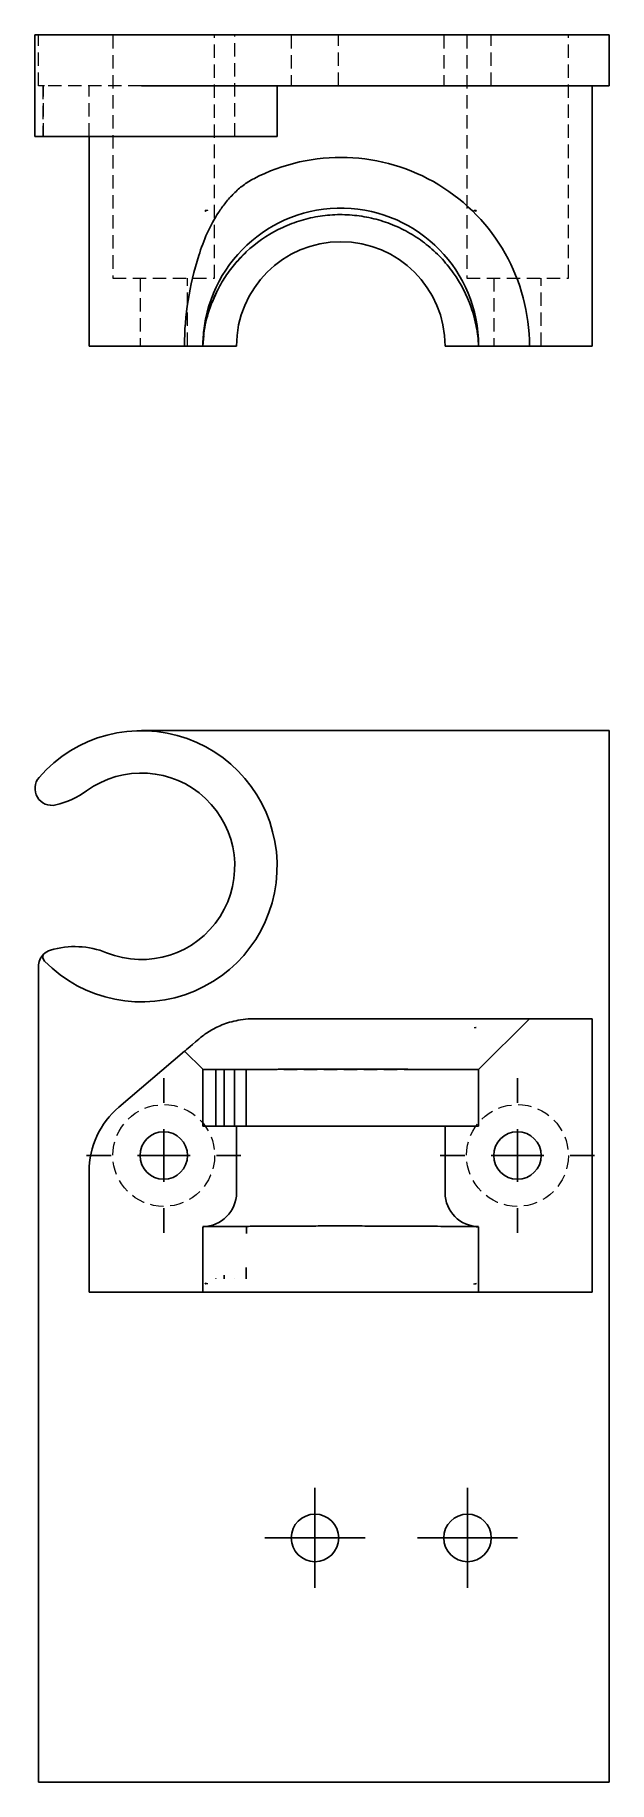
# Model space of a CAD drawing. Header units: millimetres. Extents: x 56 to 238, y 7 to 173.
# Drawn here: x 55.7 to 110.3, y 7 to 173.2 of the extents above.
import ezdxf

# ---------------------------------------------------------------- set-up
doc = ezdxf.new("R2010")
doc.units = ezdxf.units.MM
doc.linetypes.add('HIDDEN', pattern=[1.905, 1.27, -0.635])
doc.layers.add('10', color=7, linetype='Continuous')

# ---------------------------------------------------------------- blocks, each defined once
blk = doc.blocks.new('SW_CENTERMARKSYMBOL_0')
at = {"layer": '10', "color": 0}
for p, q in [((0, 5), (0, 7.34)), ((0, 0), (0, 2.5)), ((-5, 0), (-7.34, 0)), ((0, 0), (-2.5, 0)), ((0, 0), (0, -2.5)), ((0, 0), (2.5, 0)), ((5, 0), (7.34, 0)), ((0, -5), (0, -7.34))]:
    blk.add_line(p, q, dxfattribs=at)
blk = doc.blocks.new('SW_CENTERMARKSYMBOL_1')
at = {"layer": '10', "color": 0}
for p, q in [((0, 5), (0, 7.34)), ((0, 0), (0, 2.5)), ((-5, 0), (-7.34, 0)), ((0, 0), (-2.5, 0)), ((0, 0), (0, -2.5)), ((0, 0), (2.5, 0)), ((5, 0), (7.34, 0)), ((0, -5), (0, -7.34))]:
    blk.add_line(p, q, dxfattribs=at)
blk = doc.blocks.new('SW_CENTERMARKSYMBOL_2')
at = {"layer": '10', "color": 0}
for p, q in [((0, 2.5), (0, 4.76)), ((0, 0), (0, 2.5)), ((-2.5, 0), (-4.76, 0)), ((0, 0), (-2.5, 0)), ((0, 0), (0, -2.5)), ((0, 0), (2.5, 0)), ((2.5, 0), (4.76, 0)), ((0, -2.5), (0, -4.76))]:
    blk.add_line(p, q, dxfattribs=at)
blk = doc.blocks.new('SW_CENTERMARKSYMBOL_3')
at = {"layer": '10', "color": 0}
for p, q in [((0, 2.5), (0, 4.76)), ((0, 0), (0, 2.5)), ((-2.5, 0), (-4.76, 0)), ((0, 0), (-2.5, 0)), ((0, 0), (0, -2.5)), ((0, 0), (2.5, 0)), ((2.5, 0), (4.76, 0)), ((0, -2.5), (0, -4.76))]:
    blk.add_line(p, q, dxfattribs=at)

msp = doc.modelspace()

# ---------------------------------------------------------------- linework, layer by layer
at = {"color": 7, "linetype": 'Continuous', "lineweight": 25}
for p, q in [((55.7, 173.16), (55.7, 163.49)), ((55.7, 173.16), (56.09, 173.16)), ((56.09, 173.16), (65.83, 173.16)), ((65.83, 173.16), (110.3, 173.16)), ((110.3, 168.33), (110.3, 173.16)), ((65.83, 168.33), (110.3, 168.33)), ((78.73, 163.49), (78.73, 168.33)), ((108.69, 168.33), (108.69, 143.58)), ((56.09, 163.49), (55.7, 163.49)), ((56.09, 163.49), (78.73, 163.49)), ((60.85, 143.58), (60.85, 163.49)), ((74.67, 151.33), (74.67, 151.33)), ((74.67, 151.33), (74.67, 151.33)), ((75.8, 152.53), (75.8, 152.53)), ((75.8, 152.53), (75.8, 152.53)), ((73.7, 150.01), (73.7, 150.01)), ((73.7, 150), (73.7, 150.01)), ((72.9, 148.57), (72.9, 148.57)), ((72.9, 148.57), (72.9, 148.57)), ((63.69, 143.58), (60.85, 143.58)), ((63.69, 143.58), (69.92, 143.58)), ((71.65, 143.58), (69.92, 143.58)), ((74.87, 143.58), (71.65, 143.58)), ((94.7, 143.58), (97.9, 143.58)), ((97.9, 143.58), (102.73, 143.58)), ((108.69, 143.58), (102.73, 143.58)), ((65.83, 107), (110.3, 107)), ((110.3, 107), (110.3, 7)), ((56.02, 7), (56.02, 84.57)), ((102.73, 79.59), (76.5, 79.59)), ((97.9, 74.76), (102.73, 79.59)), ((108.69, 79.59), (102.73, 79.59)), ((108.69, 53.58), (108.69, 79.59)), ((63.69, 71.2), (69.92, 76.51)), ((71.65, 74.79), (69.92, 76.51)), ((71.65, 74.79), (71.65, 69.37)), ((72.9, 74.76), (72.9, 74.76)), ((72.9, 74.76), (72.9, 74.76)), ((72.9, 74.76), (72.9, 69.37)), ((72.9, 74.76), (72.9, 69.37)), ((72.9, 69.37), (72.9, 74.76)), ((73.7, 74.76), (73.7, 74.76)), ((73.7, 74.76), (73.7, 74.76)), ((73.7, 74.76), (73.7, 69.37)), ((73.7, 74.76), (73.7, 69.37)), ((73.7, 69.37), (73.7, 74.76)), ((74.67, 74.77), (74.67, 74.77)), ((74.67, 74.77), (74.67, 74.77)), ((74.67, 74.77), (74.67, 69.37)), ((74.67, 74.77), (74.67, 69.37)), ((74.67, 69.37), (74.67, 74.77)), ((75.8, 69.37), (75.8, 74.77)), ((75.8, 74.77), (75.8, 74.77)), ((75.8, 74.77), (75.8, 74.77)), ((75.8, 74.77), (75.8, 69.37)), ((75.8, 69.37), (75.8, 74.77)), ((97.9, 74.76), (97.89, 74.76)), ((97.9, 69.37), (97.9, 74.76)), ((74.87, 69.37), (71.65, 69.37)), ((94.7, 69.37), (74.87, 69.37)), ((74.87, 63.05), (74.87, 69.37)), ((94.7, 63.05), (94.7, 69.37)), ((94.7, 69.37), (97.9, 69.37)), ((60.85, 53.58), (60.85, 65.06)), ((71.65, 59.82), (71.65, 53.58)), ((75.83, 59.85), (75.83, 59.85)), ((75.83, 59.85), (75.83, 59.85)), ((75.83, 59.85), (75.83, 59.18)), ((97.9, 53.58), (97.9, 59.82)), ((72.9, 54.86), (72.9, 54.88)), ((72.9, 54.88), (72.9, 54.86)), ((72.9, 54.86), (72.9, 54.86)), ((72.9, 54.86), (72.9, 54.86)), ((73.69, 55.21), (73.7, 54.86)), ((73.7, 54.89), (73.7, 54.86)), ((73.7, 54.86), (73.7, 54.86)), ((73.7, 54.86), (73.7, 54.86)), ((73.7, 54.86), (73.7, 54.86)), ((74.67, 54.87), (74.67, 54.86)), ((74.67, 54.86), (74.67, 54.87)), ((74.67, 54.86), (74.67, 54.87)), ((74.67, 54.87), (74.67, 54.86)), ((75.8, 55.93), (75.8, 54.86)), ((75.8, 54.9), (75.8, 54.86)), ((75.8, 54.86), (75.8, 54.86)), ((71.65, 53.58), (60.85, 53.58)), ((97.9, 53.58), (71.65, 53.58)), ((108.69, 53.58), (97.9, 53.58)), ((110.3, 7), (56.02, 7))]:
    msp.add_line(p, q, dxfattribs=at)
at = {"color": 7, "linetype": 'HIDDEN', "lineweight": 18}
for p, q in [((56.02, 168.33), (56.02, 173.16)), ((63.11, 173.16), (63.11, 150.03)), ((72.79, 150.03), (72.79, 173.16)), ((74.7, 163.49), (74.7, 173.16)), ((80.07, 173.16), (80.07, 168.33)), ((84.58, 168.33), (84.58, 173.16)), ((94.58, 173.16), (94.58, 168.33)), ((96.76, 173.16), (96.76, 150.03)), ((99.1, 168.33), (99.1, 173.16)), ((106.43, 150.03), (106.43, 173.16)), ((56.52, 168.33), (56.02, 168.33)), ((56.45, 168.33), (56.45, 163.49)), ((56.52, 163.49), (56.52, 168.33)), ((56.61, 168.33), (56.52, 168.33)), ((65.83, 168.33), (56.61, 168.33)), ((60.85, 163.49), (60.85, 168.33)), ((71.9, 156.48), (71.9, 156.45)), ((72.14, 156.48), (71.9, 156.48)), ((71.92, 156.4), (71.9, 156.45)), ((71.9, 156.39), (71.9, 156.45)), ((71.9, 156.39), (71.92, 156.4)), ((72.14, 156.48), (71.92, 156.4)), ((97.4, 156.48), (97.48, 156.48)), ((97.4, 156.48), (97.62, 156.4)), ((97.48, 156.48), (97.63, 156.42)), ((97.65, 156.48), (97.48, 156.48)), ((97.62, 156.4), (97.63, 156.42)), ((97.62, 156.4), (97.65, 156.39)), ((97.65, 156.45), (97.63, 156.42)), ((97.65, 156.42), (97.63, 156.42)), ((97.65, 156.48), (97.65, 156.42)), ((97.65, 156.39), (97.65, 156.42)), ((75.83, 152.57), (74.5, 151.1)), ((74.67, 151.34), (74.67, 151.33)), ((74.67, 151.33), (74.67, 151.33)), ((75.8, 152.54), (75.8, 152.53)), ((75.83, 152.57), (75.83, 152.57)), ((75.83, 152.57), (75.83, 152.57)), ((75.83, 152.57), (75.83, 152.56)), ((63.11, 150.03), (72.79, 150.03)), ((65.69, 150.03), (65.69, 143.58)), ((70.21, 143.58), (70.21, 150.03)), ((73.71, 150.02), (73.66, 149.94)), ((73.69, 150), (73.7, 150.01)), ((73.7, 150.01), (73.7, 150.01)), ((96.76, 150.03), (106.43, 150.03)), ((99.34, 150.03), (99.34, 143.58)), ((103.85, 143.58), (103.85, 150.03)), ((73.06, 148.86), (72.35, 147.18)), ((72.9, 148.57), (72.9, 148.57)), ((72.9, 148.57), (72.9, 148.57)), ((71.75, 144.59), (71.65, 143.58)), ((97.48, 78.78), (97.63, 78.78)), ((97.48, 78.78), (97.65, 78.75)), ((97.65, 78.78), (97.63, 78.78)), ((97.65, 78.76), (97.63, 78.78)), ((97.65, 78.76), (97.65, 78.78)), ((97.65, 78.76), (97.65, 78.75)), ((71.68, 74.76), (71.75, 74.76)), ((71.75, 74.76), (97.89, 74.76)), ((71.9, 54.44), (71.9, 54.43)), ((72.14, 54.39), (71.9, 54.44)), ((71.9, 54.39), (71.9, 54.43)), ((71.92, 54.39), (71.9, 54.43)), ((71.9, 54.39), (71.92, 54.39)), ((72.14, 54.39), (71.92, 54.39)), ((97.4, 54.39), (97.65, 54.44)), ((97.4, 54.39), (97.62, 54.39)), ((97.62, 54.39), (97.65, 54.43)), ((97.62, 54.39), (97.65, 54.39)), ((97.65, 54.43), (97.65, 54.44)), ((97.65, 54.39), (97.65, 54.43))]:
    msp.add_line(p, q, dxfattribs=at)
at = {"color": 7, "linetype": 'HIDDEN', "lineweight": 18, "flags": 128}
msp.add_lwpolyline([(75.83, 152.56), (75.83, 152.56), (75.83, 152.57)], dxfattribs=at)
at = {"color": 7, "linetype": 'Continuous', "lineweight": 25, "flags": 128}
for points in [[(75.83, 59.18), (75.83, 59.56), (75.83, 59.85)], [(75.83, 59.18), (75.83, 59.55), (75.83, 59.85)], [(73.69, 55.21), (73.69, 55.01), (73.7, 54.86)], [(75.8, 54.86), (75.8, 55.46), (75.8, 55.93)], [(75.8, 54.9), (75.8, 55.47), (75.8, 55.93)]]:
    msp.add_lwpolyline(points, dxfattribs=at)
at = {"color": 7, "linetype": 'HIDDEN', "lineweight": 18}
for centre in [(67.95, 66.59), (101.59, 66.59)]:
    msp.add_circle(centre, 4.84, dxfattribs=at)
at = {"color": 7, "linetype": 'Continuous', "lineweight": 25}
for centre in [(67.95, 66.59), (101.59, 66.59), (82.33, 30.22), (96.84, 30.22)]:
    msp.add_circle(centre, 2.26, dxfattribs=at)
for centre, radius, start, end in [((84.79, 143.58), 17.94, 0, 117.4936), ((84.79, 143.58), 13.11, 0, 177.304), ((84.79, 143.58), 9.92, 0, 180), ((65.83, 94.1), 12.9, 224.3619, 139.0378), ((57.31, 101.5), 1.61, 139.0378, 282.9423), ((65.83, 94.1), 8.87, 248.0207, 126.0683), ((55.87, 107.79), 8.06, 282.9423, 306.0683), ((59.5, 78.4), 8.06, 68.0207, 106.8397), ((57.63, 84.57), 1.61, 133.5845, 180), ((57.01, 85.48), 0.564, 151.914, 224.3619), ((57.63, 84.57), 1.61, 106.8397, 133.5845), ((68.91, 65.06), 8.06, 130.4257, 180), ((71.65, 63.05), 3.22, 270, 0), ((97.93, 63.05), 3.22, 180, 269.4603)]:
    msp.add_arc(centre, radius, start, end, dxfattribs=at)
for points, knots in [([(71.28, 152.18), (71.51, 152.91), (71.77, 153.62), (72.39, 154.99), (72.75, 155.65), (73.37, 156.6), (73.59, 156.91), (74.08, 157.51), (74.34, 157.81), (74.89, 158.36), (75.18, 158.62), (75.81, 159.09), (76.15, 159.31), (76.5, 159.49)], [0, 0, 0, 0, 0.25, 0.25, 0.5, 0.5, 0.625, 0.625, 0.75, 0.75, 0.875, 0.875, 1, 1, 1, 1]), ([(75.8, 152.53), (76.71, 153.39), (77.73, 154.1), (79.12, 154.8), (79.41, 154.93), (79.98, 155.17), (80.28, 155.28), (81.16, 155.58), (81.76, 155.74), (82.67, 155.91), (82.98, 155.95), (83.6, 156.02), (83.92, 156.05), (84.85, 156.09), (85.47, 156.07), (86.7, 155.94), (87.32, 155.84), (88.23, 155.61), (88.53, 155.53), (89.12, 155.34), (89.42, 155.23), (90.28, 154.88), (90.83, 154.61), (91.91, 153.98), (92.43, 153.63), (93.41, 152.86), (93.87, 152.44), (94.51, 151.77), (94.71, 151.53), (95.11, 151.05), (95.3, 150.8), (96.21, 149.53), (96.78, 148.43), (97.29, 146.95), (97.38, 146.65), (97.54, 146.05), (97.61, 145.74), (97.79, 144.82), (97.87, 144.2), (97.9, 143.58)], [0, 0, 0, 0, 0.125, 0.125, 0.15625, 0.15625, 0.1875, 0.1875, 0.25, 0.25, 0.28125, 0.28125, 0.3125, 0.3125, 0.375, 0.375, 0.4375, 0.4375, 0.46875, 0.46875, 0.5, 0.5, 0.5625, 0.5625, 0.625, 0.625, 0.6875, 0.6875, 0.71875, 0.71875, 0.75, 0.75, 0.875, 0.875, 0.90625, 0.90625, 0.9375, 0.9375, 1, 1, 1, 1]), ([(71.28, 77.66), (71.51, 77.86), (71.77, 78.07), (72.39, 78.47), (72.75, 78.68), (73.37, 78.96), (73.59, 79.05), (74.08, 79.22), (74.34, 79.3), (74.89, 79.43), (75.18, 79.49), (75.81, 79.57), (76.15, 79.59), (76.5, 79.59)], [0, 0, 0, 0, 0.25, 0.25, 0.5, 0.5, 0.625, 0.625, 0.75, 0.75, 0.875, 0.875, 1, 1, 1, 1]), ([(75.8, 74.77), (76.71, 74.78), (77.73, 74.78), (79.12, 74.79), (79.41, 74.79), (79.98, 74.79), (80.28, 74.79), (81.16, 74.79), (81.76, 74.79), (82.67, 74.79), (82.98, 74.79), (83.6, 74.79), (83.92, 74.79), (84.85, 74.79), (85.47, 74.79), (86.7, 74.79), (87.32, 74.79), (88.23, 74.79), (88.53, 74.79), (89.12, 74.79), (89.42, 74.79), (90.28, 74.79), (90.83, 74.79), (91.91, 74.78), (92.43, 74.78), (93.41, 74.78), (93.87, 74.77), (94.51, 74.77), (94.71, 74.77), (95.11, 74.77), (95.3, 74.77), (96.21, 74.76), (96.78, 74.76), (97.29, 74.76), (97.38, 74.76), (97.54, 74.76), (97.61, 74.76), (97.79, 74.76), (97.87, 74.76), (97.9, 74.76)], [0, 0, 0, 0, 0.125, 0.125, 0.15625, 0.15625, 0.1875, 0.1875, 0.25, 0.25, 0.28125, 0.28125, 0.3125, 0.3125, 0.375, 0.375, 0.4375, 0.4375, 0.46875, 0.46875, 0.5, 0.5, 0.5625, 0.5625, 0.625, 0.625, 0.6875, 0.6875, 0.71875, 0.71875, 0.75, 0.75, 0.875, 0.875, 0.90625, 0.90625, 0.9375, 0.9375, 1, 1, 1, 1]), ([(75.83, 59.85), (75.21, 59.85), (74.65, 59.85), (73.9, 59.84), (73.67, 59.84), (73.24, 59.83), (73.04, 59.83), (72.5, 59.83), (72.22, 59.83), (71.81, 59.82), (71.69, 59.82), (71.65, 59.82)], [0, 0, 0, 0, 0.25, 0.25, 0.375, 0.375, 0.5, 0.5, 0.75, 0.75, 1, 1, 1, 1]), ([(97.9, 59.82), (97.84, 59.82), (97.6, 59.82), (97.09, 59.83), (96.98, 59.83), (96.74, 59.83), (96.6, 59.83), (96.18, 59.84), (95.86, 59.84), (95.32, 59.84), (95.13, 59.85), (94.74, 59.85), (94.53, 59.85), (93.89, 59.86), (93.43, 59.86), (92.46, 59.87), (91.95, 59.87), (91.14, 59.87), (90.87, 59.87), (90.31, 59.88), (90.03, 59.88), (89.17, 59.88), (88.58, 59.88), (87.38, 59.88), (86.76, 59.89), (85.82, 59.89), (85.51, 59.89), (84.89, 59.89), (84.57, 59.89), (83.64, 59.89), (83.02, 59.89), (81.81, 59.88), (81.21, 59.88), (80.32, 59.88), (80.02, 59.88), (79.45, 59.87), (79.17, 59.87), (78.34, 59.87), (77.81, 59.87), (76.79, 59.86), (76.29, 59.86), (75.83, 59.85)], [0, 0, 0, 0, 0.125, 0.125, 0.15625, 0.15625, 0.1875, 0.1875, 0.25, 0.25, 0.28125, 0.28125, 0.3125, 0.3125, 0.375, 0.375, 0.4375, 0.4375, 0.46875, 0.46875, 0.5, 0.5, 0.5625, 0.5625, 0.625, 0.625, 0.65625, 0.65625, 0.6875, 0.6875, 0.75, 0.75, 0.8125, 0.8125, 0.84375, 0.84375, 0.875, 0.875, 0.9375, 0.9375, 1, 1, 1, 1])]:
    msp.add_open_spline(points, degree=3, knots=knots, dxfattribs=at)
for points in [[(71.28, 152.18), (70.38, 149.34), (69.92, 146.46), (69.92, 143.58)], [(73.7, 150.01), (73.99, 150.47), (74.32, 150.91), (74.67, 151.33)], [(74.67, 151.33), (75.02, 151.76), (75.4, 152.16), (75.8, 152.53)], [(72.9, 148.57), (73.14, 149.06), (73.4, 149.54), (73.7, 150)], [(71.69, 144.19), (71.76, 144.96), (72.04, 146.45), (72.57, 147.87), (72.9, 148.57)], [(71.65, 143.58), (71.66, 143.78), (71.67, 143.99), (71.69, 144.19)], [(71.28, 77.66), (70.38, 76.9), (69.92, 76.51), (69.92, 76.51)], [(71.65, 74.79), (71.66, 74.78), (71.67, 74.77), (71.69, 74.76)], [(71.69, 74.76), (71.76, 74.76), (72.04, 74.76), (72.57, 74.76), (72.9, 74.76)], [(72.9, 74.76), (73.14, 74.76), (73.4, 74.76), (73.7, 74.76)], [(73.7, 74.76), (73.99, 74.77), (74.32, 74.77), (74.67, 74.77)], [(74.67, 74.77), (75.02, 74.77), (75.4, 74.77), (75.8, 74.77)], [(72.9, 54.86), (72.9, 54.86), (72.9, 54.86), (72.9, 54.86)], [(72.9, 54.86), (72.9, 54.86), (72.9, 54.86), (72.9, 54.86)], [(73.69, 55.21), (73.69, 55.1), (73.7, 55), (73.7, 54.89)], [(75.8, 54.86), (75.8, 54.86), (75.8, 54.86), (75.8, 54.86)], [(75.8, 54.86), (75.8, 54.86), (75.8, 54.86), (75.8, 54.86)]]:
    msp.add_open_spline(points, degree=3, dxfattribs=at)

# ---------------------------------------------------------------- block references
at = {"layer": '10'}
for name, p in [('SW_CENTERMARKSYMBOL_0', (67.95, 66.59)), ('SW_CENTERMARKSYMBOL_1', (101.59, 66.59)), ('SW_CENTERMARKSYMBOL_3', (82.33, 30.22)), ('SW_CENTERMARKSYMBOL_2', (96.84, 30.22))]:
    msp.add_blockref(name, p, dxfattribs=at)

doc.saveas('drawing.dxf')
